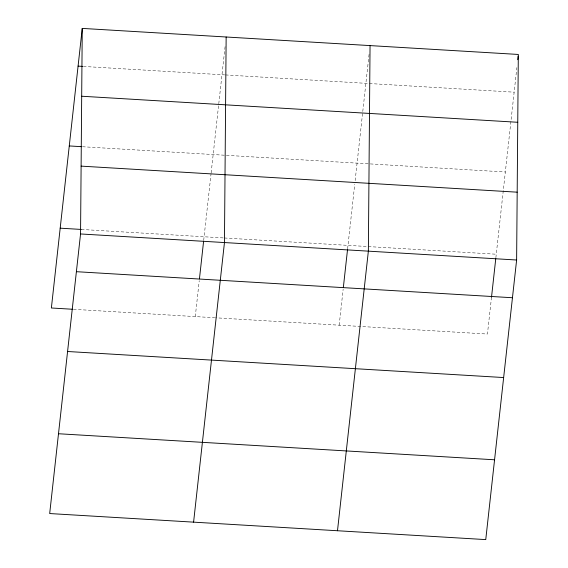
<?xml version="1.0" encoding="UTF-8"?>
<svg xmlns="http://www.w3.org/2000/svg" width="568" height="568" viewBox="0 0 568 568"><rect width="100%" height="100%" fill="white"/><g stroke="black" fill="none" stroke-linecap="round" stroke-linejoin="round"><path stroke-width="0.43" stroke-dasharray="2.84 2.13" d="M195.278 316.589L199.247 280.627M203.706 240.278L211.047 173.787M211.14 172.906L225.084 46.647M339.181 325.18L343.15 289.219M347.609 248.876L354.751 184.131M355.142 180.631L369.179 53.491M491.512 297.199L487.443 334.041L215.584 317.796M495.871 257.73L516.859 67.613M83.375 66.442L224.63 74.884M225.51 74.933L514.146 92.179M82.509 146.736L369.427 163.875M370.308 163.925L505.335 171.99M81.38 229.444L223.515 237.928M224.395 237.985L496.255 254.223M73.45 309.304L214.704 317.746"/><path stroke-width="0.85" d="M80.557 233.959L82.246 28.4L518.314 54.45L516.624 260.009L485.754 539.6L49.686 513.55L80.557 233.959L516.624 260.009M226.149 36.998L224.459 242.557L193.589 522.148M370.052 45.596L368.362 251.155L337.491 530.746M82.246 28.4L51.376 307.991L72.562 309.255M199.446 278.874L203.607 241.159M343.349 287.465L347.51 249.757M491.512 297.199L495.772 258.61M517.732 59.711L518.122 56.204M78.079 66.129L82.495 66.392M81.685 96.233L517.753 122.283M69.268 145.941L81.629 146.679M81.11 166.126L517.178 192.176M60.187 228.173L81.38 229.444M76.389 271.689L512.457 297.738M67.578 351.5L503.646 377.55M58.497 433.739L494.565 459.789"/></g></svg>
